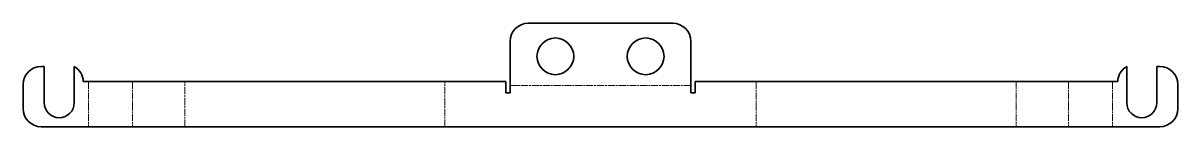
# Model space of a CAD drawing. Header units: millimetres. Extents: x 0 to 384, y 0 to 34.
import ezdxf

# ---------------------------------------------------------------- set-up
doc = ezdxf.new("R2010")
doc.units = ezdxf.units.MM
doc.linetypes.add('Chain', pattern=[13.68, 9.12, -1.14, 2.28, -1.14])
doc.layers.add('SIMUMAK Bend Centerline (ISO)', color=7, linetype='Chain', lineweight=9)
doc.layers.add('SIMUMAK Visible (ISO)', color=7, linetype='Continuous', lineweight=35)

# ---------------------------------------------------------------- blocks, each defined once
blk = doc.blocks.new('2DOF-150-17-SIND-03_Sheet_VIEW1')
at = {"layer": 'SIMUMAK Bend Centerline (ISO)', "ltscale": 0.263158}
for p, q in [((-170.14, -2.2), (-170.14, -17.2)), ((-155.53, -2.2), (-155.53, -17.2)), ((-138.11, -17.2), (-138.11, -2.2)), ((-51.7, -17.2), (-51.7, -2.2)), ((-30, -3.5), (30, -3.5)), ((51.7, -2.2), (51.7, -17.2)), ((138.11, -2.2), (138.11, -17.2)), ((155.53, -2.2), (155.53, -17.2)), ((170.14, -2.2), (170.14, -17.2))]:
    blk.add_line(p, q, dxfattribs=at)
at = {"layer": 'SIMUMAK Visible (ISO)'}
for p, q in [((-24, 17.2), (24, 17.2)), ((-30, -5.95), (-30, 11.2)), ((30, -5.95), (30, 11.2)), ((-184.84, 2.8), (-185.84, 2.8)), ((-184.84, -9.2), (-184.84, 2.8)), ((-174.84, 2.8), (-174.84, -9.2)), ((174.84, -9.2), (174.84, 2.8)), ((184.84, 2.8), (184.84, -9.2)), ((185.84, 2.8), (184.84, 2.8)), ((-191.84, -11.2), (-191.84, -3.2)), ((-171.84, -2.2), (-31.5, -2.2)), ((-31.5, -5.95), (-31.5, -2.2)), ((31.5, -2.2), (31.5, -5.95)), ((31.5, -2.2), (171.84, -2.2)), ((191.84, -11.2), (191.84, -3.2)), ((-30, -5.95), (-31.5, -5.95)), ((31.5, -5.95), (30, -5.95)), ((185.84, -17.2), (-185.84, -17.2))]:
    blk.add_line(p, q, dxfattribs=at)
for centre in [(-15, 6.2), (15, 6.2)]:
    blk.add_circle(centre, 6.1, dxfattribs=at)
at = {"layer": 'SIMUMAK Visible (ISO)', "extrusion": (0, 0, -1)}
for centre, radius, start, end in [((24, 11.2), 6, 0, 90), ((-24, 11.2), 6, 90, 180), ((185.84, -3.2), 6, 0, 90), ((177.84, -2.39), 6, 119.964, 178.1085), ((-177.84, -2.39), 6, 1.8915, 60.036), ((-185.84, -3.2), 6, 90, 180), ((185.84, -11.2), 6, 270, 360), ((179.84, -9.2), 5, 180, 0), ((-179.84, -9.2), 5, 180, 0), ((-185.84, -11.2), 6, 180, 270)]:
    blk.add_arc(centre, radius, start, end, dxfattribs=at)

msp = doc.modelspace()

# ---------------------------------------------------------------- block references
msp.add_blockref('2DOF-150-17-SIND-03_Sheet_VIEW1', (191.84, 17.2))

doc.saveas('drawing.dxf')
